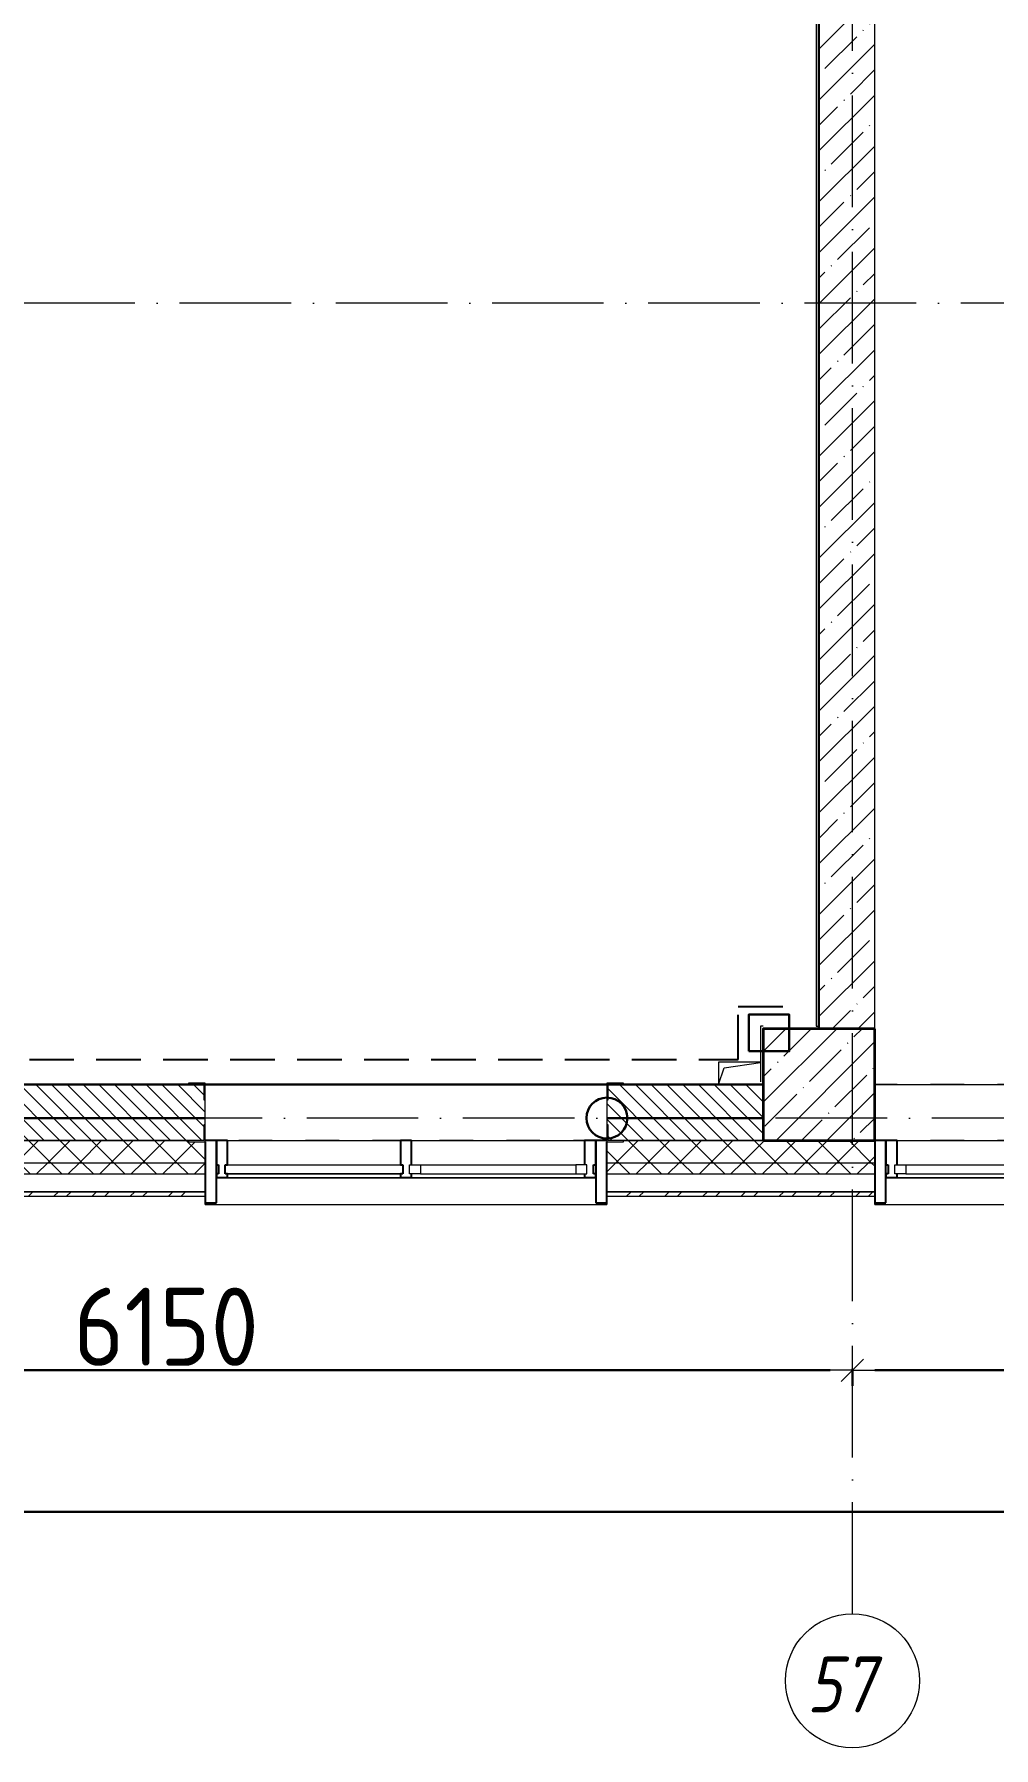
# Model space of a CAD drawing. Header units: millimetres. Extents: x -213536 to 1564669, y -45299 to 942238.
# Drawn here: x 510676 to 514975, y 422415 to 430090 of the extents above; entities that cross this region are included whole.
import ezdxf

# ---------------------------------------------------------------- set-up
doc = ezdxf.new("R2010")
doc.units = ezdxf.units.MM
for name, pattern in [('50_200_ШТРИХ_1Т_ш5_п1_п1_', [700, 500, -100, 0, -100]), ('Штрих короткий', [300, 150, -150]), ('Штриховая _2 мм - 1 мм_', [300, 200, -100])]:
    doc.linetypes.add(name, pattern=pattern)
for name, color, linetype, lineweight in [('0-1', 7, 'Continuous', 5), ('0-2', 7, 'Continuous', 9), ('2.1) ПГП окна 2.8 м', 5, 'Continuous', 30), ('3) ЖБ 4м', 3, 'Continuous', 30), ('3.1) ЖБ окна 1.2 м', 102, 'Continuous', 30), ('4) Метл уголки', 6, 'Continuous', 30), ('5) Швы', 2, 'Continuous', 30), ('Импосты витража', 7, 'Continuous', 9), ('Импосты витража-1', 7, 'Continuous', 25), ('Каркас_Импост', 7, 'Continuous', 13), ('Несущие колонны', 7, 'Continuous', 9), ('Несущие колонны-1', 7, 'Continuous', 35), ('Обобщенные модели', 7, 'Continuous', 9), ('Общие ребра', 7, 'Continuous', 9), ('Окна', 7, 'Continuous', 9), ('Оси', 7, 'Continuous', 9), ('Оси-1', 7, 'Continuous', 20), ('Оси-2', 7, '50_200_ШТРИХ_1Т_ш5_п1_п1_', 9), ('Остекление-1', 7, 'Continuous', 9), ('Перемычка-1', 7, 'Штрих короткий', 9), ('Размеры', 7, 'Continuous', 15), ('Стены', 7, 'Continuous', 9), ('Стены-1', 7, 'Continuous', 13), ('Штриховка разреза-1', 7, 'Continuous', 9)]:
    doc.layers.add(name, color=color, linetype=linetype, lineweight=lineweight)
doc.layers.add('Каркас_Импост-2', color=7, linetype='Continuous', lineweight=9, true_color=0xaaaaaa)
doc.layers.add('СТ-1_1', color=7, linetype='Штриховая _2 мм - 1 мм_', lineweight=90, true_color=0x888888)
doc.layers.get('0-2').off()
doc.styles.add('ISOCPEUR_I_1', font='isocpeui.ttf', dxfattribs={"width": 0.85, "height": 2.5})
doc.styles.add('СПДС', font='isocpeur.ttf', dxfattribs={"width": 0.9})
doc.dimstyles.new('Размера А3', dxfattribs={"dimtxt": 200, "dimasz": 100, "dimexe": 70, "dimexo": 100, "dimgap": 20, "dimtad": 1, "dimdec": 0, "dimrnd": 10, "dimzin": 0, "dimdsep": 46, "dimtxsty": 'СПДС', "dimblk": 'ARROWHEAD_6', "dimcen": 1, "dimclrd": 256, "dimclre": 256, "dimclrt": 256, "dimazin": 0, "dimtfac": 1, "dimtdec": 0, "dimtmove": 2, "dimatfit": 3, "dimfxl": 1, "dimtolj": 1, "dimtzin": 0, "dimarcsym": 0})
pattern_1 = [(45, (0, 0), (-70.71068, 70.71068), []), (135, (0, 0), (-70.71068, -70.71068), [])]

# ---------------------------------------------------------------- blocks, each defined once
blk = doc.blocks.new('Ось сетки - Круг_Ø6_00__ISO-2_5_0_9K_-16731441-АИ2_03_План отделки стен 3-го этажа _Часть 2_')
at = {"layer": 'Оси-1'}
blk.add_circle((0, 0), 3, dxfattribs=at)
blk = doc.blocks.new('ARROWHEAD_6')
at = {"color": 0, "linetype": 'Continuous'}
for p, q in [((0, 0), (-1, 0)), ((-0.5, -0.5), (0.5, 0.5))]:
    blk.add_line(p, q, dxfattribs=at)
blk = doc.blocks.new('*D4737')
at = {"layer": 'Defpoints', "color": 0, "transparency": 16777216}
for p in [(508192.1, 424211.7), (514342.1, 424211.7), (514342.1, 424105.6)]:
    blk.add_point(p, dxfattribs=at)
at = {"layer": 'Размеры', "lineweight": -2, "transparency": 16777216}
for p, q in [((508192.1, 424111.7), (508192.1, 424035.6)), ((508292.1, 424105.6), (514242.1, 424105.6)), ((514342.1, 424111.7), (514342.1, 424035.6))]:
    blk.add_line(p, q, dxfattribs=at)
at = {"layer": 'Размеры', "lineweight": -2, "transparency": 16777216, "xscale": 100, "yscale": 100, "zscale": 100, "rotation": 180}
blk.add_blockref('ARROWHEAD_6', (508192.1, 424105.6), dxfattribs=at)
at = {"layer": 'Размеры', "lineweight": -2, "transparency": 16777216, "xscale": 100, "yscale": 100, "zscale": 100}
blk.add_blockref('ARROWHEAD_6', (514342.1, 424105.6), dxfattribs=at)
at = {"layer": 'Размеры', "transparency": 16777216, "insert": (511267.1, 424300.6), "char_height": 350, "width": 2.3, "attachment_point": 5, "style": 'СПДС'}
blk.add_mtext('\\A1;6150', dxfattribs=at)
blk = doc.blocks.new('*D4738')
at = {"layer": 'Defpoints', "color": 0, "transparency": 16777216}
for p in [(514342.1, 424211.7), (516742.1, 424211.7), (516742.1, 424105.6)]:
    blk.add_point(p, dxfattribs=at)
at = {"layer": 'Размеры', "lineweight": -2, "transparency": 16777216}
for p, q in [((514342.1, 424111.7), (514342.1, 424035.6)), ((514442.1, 424105.6), (516642.1, 424105.6)), ((516742.1, 424111.7), (516742.1, 424035.6))]:
    blk.add_line(p, q, dxfattribs=at)
at = {"layer": 'Размеры', "lineweight": -2, "transparency": 16777216, "xscale": 100, "yscale": 100, "zscale": 100, "rotation": 180}
blk.add_blockref('ARROWHEAD_6', (514342.1, 424105.6), dxfattribs=at)
at = {"layer": 'Размеры', "lineweight": -2, "transparency": 16777216, "xscale": 100, "yscale": 100, "zscale": 100}
blk.add_blockref('ARROWHEAD_6', (516742.1, 424105.6), dxfattribs=at)
at = {"layer": 'Размеры', "transparency": 16777216, "insert": (515542.1, 424300.6), "char_height": 350, "width": 2.564, "attachment_point": 5, "style": 'СПДС'}
blk.add_mtext('\\A1;2400', dxfattribs=at)
blk = doc.blocks.new('*D4743')
at = {"layer": 'Defpoints', "color": 0, "transparency": 16777216}
for p in [(430692.1, 423578.1), (534192.1, 423578.1), (534192.1, 423472.1)]:
    blk.add_point(p, dxfattribs=at)
at = {"layer": 'Размеры', "lineweight": -2, "transparency": 16777216}
for p, q in [((430692.1, 423478.1), (430692.1, 423402.1)), ((430792.1, 423472.1), (534092.1, 423472.1)), ((534192.1, 423478.1), (534192.1, 423402.1))]:
    blk.add_line(p, q, dxfattribs=at)
at = {"layer": 'Размеры', "lineweight": -2, "transparency": 16777216, "xscale": 100, "yscale": 100, "zscale": 100, "rotation": 180}
blk.add_blockref('ARROWHEAD_6', (430692.1, 423472.1), dxfattribs=at)
at = {"layer": 'Размеры', "lineweight": -2, "transparency": 16777216, "xscale": 100, "yscale": 100, "zscale": 100}
blk.add_blockref('ARROWHEAD_6', (534192.1, 423472.1), dxfattribs=at)
at = {"layer": 'Размеры', "transparency": 16777216, "insert": (482442.1, 423667.1), "char_height": 350, "width": 3.544, "attachment_point": 5, "style": 'СПДС'}
blk.add_mtext('\\A1;103500', dxfattribs=at)
blk = doc.blocks.new('BSC_Колонна _Прямоугольная - 500х500-V113-АИ2_03_План отделки стен 3-го этажа _Часть 2_')
at = {"layer": 'Несущие колонны'}
h = blk.add_hatch(dxfattribs=at)
h.set_pattern_fill('FP_103', color=256, style=0, pattern_type=2)
h.set_pattern_definition([(45, (-83500, -150), (-114.04925, 114.04925), []), (45, (-83385.95, -150), (-114.04925, 114.04925), [201.613, -40.323, 3.353, -36.97])])
h.paths.add_polyline_path([(-250, -250), (250, -250), (250, 250), (-250, 250)], flags=0)
at = {"layer": 'Несущие колонны-1'}
for p, q in [((250, 250), (-250, 250)), ((-250, 250), (-250, -250)), ((250, -250), (250, 250)), ((-250, -250), (250, -250))]:
    blk.add_line(p, q, dxfattribs=at)
blk = doc.blocks.new('Проем_Дверь_Прямоугольный - 1800х2700h_оконные проемы-25805030-АИ2_03_План отделки стен 3-го этажа _Часть 2_')
at = {"layer": 'Перемычка-1'}
for p, q in [((900, 125), (-900, 125)), ((900, -125), (-900, -125))]:
    blk.add_line(p, q, dxfattribs=at)
blk = doc.blocks.new('PNS_Панель прямоугольная2 - Нр_Стекло - 40мм-26243474-АИ2_03_План отделки стен 3-го этажа _Часть 2_')
at = {"layer": 'Каркас_Импост'}
for p, q in [((-397.5, 0), (-397.5, 40)), ((-397.5, 40), (-347.5, 40)), ((-347.5, 40), (-347.5, 0)), ((397.5, 40), (347.5, 40)), ((347.5, 40), (347.5, 0)), ((397.5, 0), (397.5, 40)), ((-347.5, 0), (-397.5, 0)), ((347.5, 0), (397.5, 0))]:
    blk.add_line(p, q, dxfattribs=at)
at = {"layer": 'Каркас_Импост-2'}
for p, q in [((-347.5, 40), (347.5, 40)), ((-347.5, 0), (347.5, 0))]:
    blk.add_line(p, q, dxfattribs=at)
blk = doc.blocks.new('Прямоугольный импост - Импост структурный с накладкой - 150мм-25647633-АИ2_03_План отделки стен 3-го этажа _Часть 2_')
at = {"layer": 'Импосты витража-1'}
for p, q in [((-25, 0), (-25, 17)), ((-25, 17), (25, 17)), ((-15, 0), (-25, 0)), ((-15, -40), (-15, 0)), ((25, 17), (25, 0)), ((-25, -150), (-25, -40)), ((-25, -40), (-15, -40)), ((25, -40), (25, -150)), ((25, -150), (-25, -150))]:
    blk.add_line(p, q, dxfattribs=at)
blk = doc.blocks.new('Прямоугольный импост - Импост структурный с накладкой - 150мм-25647642-АИ2_03_План отделки стен 3-го этажа _Часть 2_')
at = {"layer": 'Импосты витража'}
for p, q in [((27275, -100), (28050, -100)), ((27275, -267), (28050, -267))]:
    blk.add_line(p, q, dxfattribs=at)
blk = doc.blocks.new('Прямоугольный импост - Импост структурный с накладкой - 150мм-V161-АИ2_03_План отделки стен 3-го этажа _Часть 2_')
at = {"layer": 'Импосты витража-1'}
for p, q in [((-25, 0), (-25, 17)), ((-25, 17), (25, 17)), ((25, 0), (15, 0)), ((15, 0), (15, -40)), ((25, 17), (25, 0)), ((-25, -150), (-25, -40)), ((15, -40), (25, -40)), ((25, -40), (25, -150)), ((25, -150), (-25, -150))]:
    blk.add_line(p, q, dxfattribs=at)
blk = doc.blocks.new('PNS_Панель прямоугольная1 - Нр_Стекло - 40мм-25259299-АИ2_03_План отделки стен 3-го этажа _Часть 2_')
at = {"layer": 'Остекление-1'}
for p, q in [((-387.5, 40), (387.5, 40)), ((-397.5, 0), (397.5, 0)), ((387.5, 0), (-387.5, 0))]:
    blk.add_line(p, q, dxfattribs=at)
blk = doc.blocks.new('Прямоугольный импост - Импост структурный с накладкой - 150мм-25647644-АИ2_03_План отделки стен 3-го этажа _Часть 2_')
at = {"layer": 'Импосты витража-1'}
for p, q in [((-25, 0), (-25, 17)), ((-25, 17), (25, 17)), ((-15, 0), (-25, 0)), ((-15, -40), (-15, 0)), ((25, 0), (15, 0)), ((15, 0), (15, -40)), ((25, 17), (25, 0)), ((-25, -150), (-25, -40)), ((-25, -40), (-15, -40)), ((15, -40), (25, -40)), ((25, -40), (25, -150)), ((25, -150), (-25, -150))]:
    blk.add_line(p, q, dxfattribs=at)
blk = doc.blocks.new('Прямоугольный импост - Откос НВФ_50х280 мм-V169-АИ2_03_План отделки стен 3-го этажа _Часть 2_')
at = {"layer": 'Импосты витража-1'}
for p, q in [((-50, 130), (0, 130)), ((-50, -150), (-50, 130)), ((0, 130), (0, -144)), ((0, -150), (-50, -150))]:
    blk.add_line(p, q, dxfattribs=at)
blk = doc.blocks.new('Прямоугольный импост - Откос НВФ_50х280 мм-25993838-АИ2_03_План отделки стен 3-го этажа _Часть 2_')
at = {"layer": 'Импосты витража-1'}
for p, q in [((0, 130), (-50, 130)), ((-50, 130), (-50, -150)), ((0, -144), (0, 130)), ((-50, -150), (0, -150))]:
    blk.add_line(p, q, dxfattribs=at)
blk = doc.blocks.new('PNS_Панель прямоугольная2 - Нр_Стекло - 40мм-26233822-АИ2_03_План отделки стен 3-го этажа _Часть 2_')
at = {"layer": 'Каркас_Импост'}
for p, q in [((-410, 0), (-410, 40)), ((-410, 40), (-360, 40)), ((-360, 40), (-360, 0)), ((410, 40), (360, 40)), ((360, 40), (360, 0)), ((410, 0), (410, 40)), ((-360, 0), (-410, 0)), ((360, 0), (410, 0))]:
    blk.add_line(p, q, dxfattribs=at)
at = {"layer": 'Каркас_Импост-2'}
for p, q in [((-360, 40), (360, 40)), ((-360, 0), (360, 0))]:
    blk.add_line(p, q, dxfattribs=at)
blk = doc.blocks.new('Прямоугольный импост - Откос НВФ_50х280 мм-V172-АИ2_03_План отделки стен 3-го этажа _Часть 2_')
at = {"layer": 'Импосты витража-1'}
for p, q in [((0, 130), (-50, 130)), ((-50, 130), (-50, -150)), ((0, -150), (0, 130)), ((-50, -150), (0, -150))]:
    blk.add_line(p, q, dxfattribs=at)
blk = doc.blocks.new('Прямоугольный импост - Импост структурный с накладкой - 150мм-25656008-АИ2_03_План отделки стен 3-го этажа _Часть 2_')
at = {"layer": 'Импосты витража'}
for p, q in [((8850, -100), (9650, -100)), ((8850, -267), (9650, -267))]:
    blk.add_line(p, q, dxfattribs=at)
blk = doc.blocks.new('Проем_Дверь_Прямоугольный - 1000х2700h_витражные проемы-V174-АИ2_03_План отделки стен 3-го этажа _Часть 2_')
at = {"layer": 'Перемычка-1'}
for p, q in [((500, 125), (-500, 125)), ((500, -125), (-500, -125))]:
    blk.add_line(p, q, dxfattribs=at)
blk = doc.blocks.new('Фахверк_СКБ_Уголок - 250_2700-27497298-АИ2_03_План отделки стен 3-го этажа _Часть 2_')
at = {"layer": 'Обобщенные модели'}
for p, q in [((200, 181), (125, 181)), ((125, 181), (125, 106)), ((131, 106), (131, 175)), ((131, 175), (200, 175)), ((200, 175), (200, 181)), ((125, 106), (131, 106)), ((131, -6), (125, -6)), ((125, -6), (125, -81)), ((131, -75), (131, -6)), ((200, -75), (131, -75)), ((200, -81), (200, -75)), ((125, -81), (200, -81))]:
    blk.add_line(p, q, dxfattribs=at)
blk = doc.blocks.new('AR_Отверстие прямоугольное _в плите_ - AR_Отверстие прямоугольное _в плите_-V222-АИ2_03_План отделки стен 3-го этажа _Часть 2_')
at = {"layer": 'Обобщенные модели'}
for p, q in [((88, 50), (-100, 50)), ((-100, 50), (-100, -50)), ((-100, -50), (-75, 25)), ((-75, 25), (88, 48.3))]:
    blk.add_line(p, q, dxfattribs=at)
blk = doc.blocks.new('Отлив_СКБ - Отлив витража_120_НВФ-31885687-АИ2_03_План отделки стен 3-го этажа _Часть 2_')
at = {"layer": 'Окна'}
for p, q in [((1750, -2), (50, -2)), ((0, -120), (0, -113)), ((0, -120), (1800, -120)), ((1800, -113), (1800, -120))]:
    blk.add_line(p, q, dxfattribs=at)
blk = doc.blocks.new('Отлив_СКБ - Отлив витража_120_НВФ-31885283-АИ2_03_План отделки стен 3-го этажа _Часть 2_')
at = {"layer": 'Окна'}
for p, q in [((950, -2), (50, -2)), ((0, -120), (0, -113)), ((0, -120), (1000, -120)), ((1000, -113), (1000, -120))]:
    blk.add_line(p, q, dxfattribs=at)
blk = doc.blocks.new('0125-Р-ОО-Ш2-АР-о_23_10_2024_rvt-1-АИ2_03_План отделки стен 3-го этажа _Часть 2_')
at = {"layer": 'Штриховка разреза-1'}
h = blk.add_hatch(dxfattribs=at)
h.set_pattern_fill('FP_2', color=256, style=0, pattern_type=2)
h.set_pattern_definition([(45, (0, 0), (-114.04925, 114.04925), []), (45, (114.05, 0), (-114.04925, 114.04925), [201.612, -40.322, 3.353, -36.97])])
h.paths.add_polyline_path([(83750, 400), (83750, 7650), (83500, 7650), (83500, 400), (83549.1, 400)], flags=0)
h = blk.add_hatch(dxfattribs=at)
h.set_pattern_fill('FP_1', color=256, style=0, pattern_type=2)
h.set_pattern_definition([(135, (0, 0), (-35.35534, -35.35534), [])])
h.paths.add_polyline_path([(82617.1, -100), (83250, -100), (83250, 150), (82556, 150), (82556, 81), (82550, 81), (82550, -31), (82556, -31), (82556, -100)], flags=0)
h.paths.add_polyline_path([(79821.1, -100), (80744, -100), (80744, -31), (80750, -31), (80750, 81), (80744, 81), (80744, 150), (79556, 150), (79556, 81), (79550, 81), (79550, -31), (79556, -31), (79556, -100), (79625, -100)], flags=0)
h = blk.add_hatch(dxfattribs=at)
h.set_pattern_fill('FP_81', color=256, style=0, pattern_type=2)
h.set_pattern_definition(pattern_1)
h.paths.add_polyline_path([(102188.9, -200), (103600, -200), (103600, -100), (94575, -100), (94575, -106), (94500, -106), (94500, -200), (98460.9, -200)], flags=0)
h.paths.add_polyline_path([(91850, -200), (92700, -200), (92700, -106), (92625, -106), (92625, -100), (84750, -100), (84750, -200), (91350, -200)], flags=0)
h.paths.add_polyline_path([(83549.1, -200), (83750, -200), (83750, -100), (82625, -100), (82625, -106), (82550, -106), (82550, -200), (82617.1, -200)], flags=0)
h.paths.add_polyline_path([(80675, -200), (80750, -200), (80750, -106), (80675, -106), (80675, -100), (79625, -100), (79625, -106), (79550, -106), (79550, -200), (79821.1, -200)], flags=0)
h.paths.add_polyline_path([(77750, -200), (77750, -100), (76625, -100), (76625, -106), (76550, -106), (76550, -200), (77250, -200)], flags=0)
h.paths.add_polyline_path([(73425, -200), (74750, -200), (74750, -100), (73425, -100), (73425, -106), (73350, -106), (73350, -200), (73356, -200)], flags=0)
h.paths.add_polyline_path([(70350, -200), (71550, -200), (71550, -106), (71475, -106), (71475, -100), (70425, -100), (70425, -106), (70350, -106)], flags=0)
h.paths.add_polyline_path([(67356, -200), (68550, -200), (68550, -100), (67425, -100), (67425, -106), (67350, -106), (67350, -200)], flags=0)
h.paths.add_polyline_path([(64909.2, -200), (65550, -200), (65550, -106), (65475, -106), (65475, -100), (64425, -100), (64425, -106), (64350, -106), (64350, -200)], flags=0)
h.paths.add_polyline_path([(62200, -200), (62550, -200), (62550, -106), (62475, -106), (62475, -100), (61425, -100), (61425, -106), (61350, -106), (61350, -200), (62113.2, -200)], flags=0)
h.paths.add_polyline_path([(59550, -200), (59550, -106), (59475, -106), (59475, -100), (58425, -100), (58425, -106), (58350, -106), (58350, -200), (59317.3, -200)], flags=0)
h.paths.add_polyline_path([(56521.3, -200), (56550, -200), (56550, -106), (56475, -106), (56475, -100), (55425, -100), (55425, -106), (55350, -106), (55350, -200), (55589.3, -200)], flags=0)
h.paths.add_polyline_path([(52350, -200), (53550, -200), (53550, -106), (53475, -106), (53475, -100), (52425, -100), (52425, -106), (52350, -106)], flags=0)
h.paths.add_polyline_path([(47475, -200), (47550, -200), (47550, -106), (47475, -106), (47475, -100), (46425, -100), (46425, -106), (46350, -106), (46350, -200), (47201.4, -200)], flags=0)
h.paths.add_polyline_path([(44405.4, -200), (44550, -200), (44550, -106), (44475, -106), (44475, -100), (43425, -100), (43425, -106), (43350, -106), (43350, -200), (43473.4, -200)], flags=0)
h.paths.add_polyline_path([(41550, -200), (41550, -106), (41475, -105.4), (41475, -100), (40150, -100), (40150, -200), (41544, -200)], flags=0)
h.paths.add_polyline_path([(38350, -200), (38350, -106), (38275, -106), (38275, -100), (37150, -100), (37150, -200), (37881.4, -200)], flags=0)
h.paths.add_polyline_path([(34153.5, -200), (35350, -200), (35350, -106), (35275, -106), (35275, -100), (34225, -100), (34225, -106), (34150, -106), (34150, -200)], flags=0)
h.paths.add_polyline_path([(32275, -200), (32350, -200), (32350, -106), (32275, -106), (32275, -100), (31150, -100), (31150, -200), (31650, -200)], flags=0)
h.paths.add_polyline_path([(28650, -200), (29350, -200), (29350, -106), (29275, -106), (29275, -100), (28150, -100), (28150, -200), (28561.5, -200)], flags=0)
h.paths.add_polyline_path([(25299.5, -200), (26350, -200), (26350, -106), (26275, -106), (26275, -100), (25225, -100), (25225, -106), (25150, -106), (25150, -200), (25225, -200)], flags=0)
h.paths.add_polyline_path([(17350, -200), (17350, -106), (17275, -106), (17275, -100), (16225, -100), (16225, -106), (16150, -106), (16150, -200), (17250, -200)], flags=0)
h.paths.add_polyline_path([(15150, -200), (15150, -106), (15075, -106), (15075, -100), (9825, -100), (9825, -106), (9750, -106), (9750, -200), (14581.6, -200)], flags=0)
h.paths.add_polyline_path([(8057.7, -200), (8750, -200), (8750, -106), (8675, -106), (8675, -100), (-100, -100), (-100, -200), (7125.7, -200)], flags=0)
h = blk.add_hatch(dxfattribs=at)
h.set_pattern_fill('FP_81', color=256, style=0, pattern_type=2)
h.set_pattern_definition(pattern_1)
h.paths.add_polyline_path([(103120.9, -250), (103700, -250), (103700, -200), (94500, -200), (94500, -250), (102188.9, -250)], flags=0)
h.paths.add_polyline_path([(92700, -250), (92700, -200), (84750, -200), (84750, -250), (91937, -250)], flags=0)
h.paths.add_polyline_path([(83549.1, -250), (83750, -250), (83750, -200), (82550, -200), (82550, -250), (82617.1, -250)], flags=0)
h.paths.add_polyline_path([(79821.1, -250), (80750, -250), (80750, -200), (79550, -200), (79550, -250)], flags=0)
h.paths.add_polyline_path([(77750, -250), (77750, -200), (76550, -200), (76550, -250), (77025.1, -250)], flags=0)
h.paths.add_polyline_path([(74229.1, -250), (74750, -250), (74750, -200), (73350, -200), (73350, -250)], flags=0)
h.paths.add_polyline_path([(70501.2, -250), (71550, -250), (71550, -200), (70350, -200), (70350, -250)], flags=0)
h.paths.add_polyline_path([(68550, -250), (68550, -200), (67350, -200), (67350, -250), (67705.2, -250)], flags=0)
h.paths.add_polyline_path([(64909.2, -250), (65550, -250), (65550, -200), (64350, -200), (64350, -250)], flags=0)
h.paths.add_polyline_path([(62550, -250), (62550, -200), (61350, -200), (61350, -250), (62113.2, -250)], flags=0)
h.paths.add_polyline_path([(59317.3, -250), (59550, -250), (59550, -200), (58350, -200), (58350, -250)], flags=0)
h.paths.add_polyline_path([(56521.3, -250), (56550, -250), (56550, -200), (55350, -200), (55350, -250), (55589.3, -250)], flags=0)
h.paths.add_polyline_path([(53550, -250), (53550, -200), (52350, -200), (52350, -250), (52793.3, -250)], flags=0)
h.paths.add_polyline_path([(46735.4, -250), (47550, -250), (47550, -200), (46350, -200), (46350, -250)], flags=0)
h.paths.add_polyline_path([(44550, -250), (44550, -200), (43350, -200), (43350, -250), (44405.4, -250)], flags=0)
h.paths.add_polyline_path([(41550, -250), (41550, -200), (40150, -200), (40150, -250), (40677.4, -250)], flags=0)
h.paths.add_polyline_path([(37881.4, -250), (38350, -250), (38350, -200), (37150, -200), (37150, -250), (37415.4, -250)], flags=0)
h.paths.add_polyline_path([(35085.5, -250), (35350, -250), (35350, -200), (34150, -200), (34150, -250), (34153.5, -250)], flags=0)
h.paths.add_polyline_path([(32350, -250), (32350, -200), (31150, -200), (31150, -250), (31357.5, -250)], flags=0)
h.paths.add_polyline_path([(28561.5, -250), (29350, -250), (29350, -200), (28150, -200), (28150, -250)], flags=0)
h.paths.add_polyline_path([(25765.5, -250), (26350, -250), (26350, -200), (25150, -200), (25150, -250), (25299.5, -250)], flags=0)
h.paths.add_polyline_path([(17350, -250), (17350, -200), (16150, -200), (16150, -250), (16445.6, -250)], flags=0)
h.paths.add_polyline_path([(14581.6, -250), (15150, -250), (15150, -200), (9750, -200), (9750, -250), (12717.6, -250)], flags=0)
h.paths.add_polyline_path([(8057.7, -250), (8750, -250), (8750, -200), (-200, -200), (-200, -250), (7125.7, -250)], flags=0)
h = blk.add_hatch(dxfattribs=at)
h.set_pattern_fill('FP_80', color=256, style=0, pattern_type=2)
h.set_pattern_definition([(45, (0, 0), (-85.53659, 85.53659), []), (45, (57.02, 0), (-85.53659, 85.53659), [])])
h.paths.add_polyline_path([(103830, -350), (103830, -330), (94500, -330), (94500, -350), (103120.9, -350)], flags=0)
h.paths.add_polyline_path([(92700, -350), (92700, -330), (84750, -330), (84750, -350), (91937, -350)], flags=0)
h.paths.add_polyline_path([(83549.1, -350), (83750, -350), (83750, -330), (82550, -330), (82550, -350), (82617.1, -350)], flags=0)
h.paths.add_polyline_path([(80750, -350), (80750, -330), (79551, -330), (79551, -350), (79821.1, -350)], flags=0)
h.paths.add_polyline_path([(77025.1, -350), (77750, -350), (77750, -330), (76550, -330), (76550, -350)], flags=0)
h.paths.add_polyline_path([(74235, -350), (74750, -350), (74750, -330), (74235, -330)], flags=0)
at = {"layer": 'Общие ребра'}
for p, q in [((79550, -200), (80750, -200)), ((82550, -200), (83750, -200)), ((79550, -250), (80750, -250)), ((82550, -250), (83750, -250))]:
    blk.add_line(p, q, dxfattribs=at)
at = {"layer": 'Стены'}
for p, q in [((80750, 150), (82550, 150)), ((83750, 150), (84750, 150))]:
    blk.add_line(p, q, dxfattribs=at)
at = {"layer": 'Стены-1'}
for p, q in [((83500, 7650), (83500, 400)), ((83750, 400), (83750, 7650)), ((80675, 150), (79625, 150)), ((80750, -31), (80750, 81)), ((82550, 81), (82550, -31)), ((83250, 150), (82625, 150)), ((80675, -100), (79625, -100)), ((79625, -100), (80675, -100)), ((80750, -330), (80750, -106)), ((82550, -106), (82550, -330)), ((83250, -100), (82625, -100)), ((82625, -100), (83250, -100)), ((83750, -330), (83750, -100)), ((79550, -330), (80750, -330)), ((80750, -330), (79551, -330)), ((79551, -350), (80750, -350)), ((80750, -350), (80750, -330)), ((82550, -330), (83750, -330)), ((83750, -330), (82550, -330)), ((82550, -330), (82550, -350)), ((82550, -350), (83750, -350)), ((83750, -350), (83750, -330))]:
    blk.add_line(p, q, dxfattribs=at)
at = {"layer": '0-2'}
for name, p in [('BSC_Колонна _Прямоугольная - 500х500-V113-АИ2_03_План отделки стен 3-го этажа _Часть 2_', (83500, 150)), ('AR_Отверстие прямоугольное _в плите_ - AR_Отверстие прямоугольное _в плите_-V222-АИ2_03_План отделки стен 3-го этажа _Часть 2_', (83150, 200)), ('Фахверк_СКБ_Уголок - 250_2700-27497298-АИ2_03_План отделки стен 3-го этажа _Часть 2_', (82425, -25)), ('Проем_Дверь_Прямоугольный - 1800х2700h_оконные проемы-25805030-АИ2_03_План отделки стен 3-го этажа _Часть 2_', (81650, 25)), ('Проем_Дверь_Прямоугольный - 1000х2700h_витражные проемы-V174-АИ2_03_План отделки стен 3-го этажа _Часть 2_', (84250, 25)), ('Прямоугольный импост - Импост структурный с накладкой - 150мм-25647642-АИ2_03_План отделки стен 3-го этажа _Часть 2_', (53575, 0)), ('Прямоугольный импост - Импост структурный с накладкой - 150мм-25647642-АИ2_03_План отделки стен 3-го этажа _Часть 2_', (54400, 0)), ('Прямоугольный импост - Импост структурный с накладкой - 150мм-25656008-АИ2_03_План отделки стен 3-го этажа _Часть 2_', (75000, 0)), ('PNS_Панель прямоугольная1 - Нр_Стекло - 40мм-25259299-АИ2_03_План отделки стен 3-го этажа _Часть 2_', (81237.5, -250)), ('PNS_Панель прямоугольная2 - Нр_Стекло - 40мм-26243474-АИ2_03_План отделки стен 3-го этажа _Часть 2_', (82062.5, -250)), ('PNS_Панель прямоугольная2 - Нр_Стекло - 40мм-26233822-АИ2_03_План отделки стен 3-го этажа _Часть 2_', (84250, -250)), ('Отлив_СКБ - Отлив витража_120_НВФ-31885687-АИ2_03_План отделки стен 3-го этажа _Часть 2_', (80750, -267)), ('Отлив_СКБ - Отлив витража_120_НВФ-31885283-АИ2_03_План отделки стен 3-го этажа _Часть 2_', (83750, -267))]:
    blk.add_blockref(name, p, dxfattribs=at)
at = {"layer": '0-2', "rotation": 180}
for name, p in [('Фахверк_СКБ_Уголок - 250_2700-27497298-АИ2_03_План отделки стен 3-го этажа _Часть 2_', (80875, 75)), ('Прямоугольный импост - Откос НВФ_50х280 мм-25993838-АИ2_03_План отделки стен 3-го этажа _Часть 2_', (80750, -250)), ('Прямоугольный импост - Откос НВФ_50х280 мм-V172-АИ2_03_План отделки стен 3-го этажа _Часть 2_', (83750, -250))]:
    blk.add_blockref(name, p, dxfattribs=at)
at = {"layer": '0-2', "extrusion": (0, 0, -1), "rotation": 180}
for name, p in [('Прямоугольный импост - Импост структурный с накладкой - 150мм-25647644-АИ2_03_План отделки стен 3-го этажа _Часть 2_', (-80825, -250)), ('Прямоугольный импост - Импост структурный с накладкой - 150мм-25647633-АИ2_03_План отделки стен 3-го этажа _Часть 2_', (-81650, -250)), ('Прямоугольный импост - Импост структурный с накладкой - 150мм-V161-АИ2_03_План отделки стен 3-го этажа _Часть 2_', (-82475, -250)), ('Прямоугольный импост - Откос НВФ_50х280 мм-V169-АИ2_03_План отделки стен 3-го этажа _Часть 2_', (-82550, -250)), ('Прямоугольный импост - Импост структурный с накладкой - 150мм-25647633-АИ2_03_План отделки стен 3-го этажа _Часть 2_', (-83825, -250))]:
    blk.add_blockref(name, p, dxfattribs=at)
blk = doc.blocks.new('3этНиз')
at = {"layer": 'Общие ребра'}
blk.add_line((514180.1, 425647.4), (514192.1, 425647.4), dxfattribs=at)
at = {"layer": 'СТ-1_1', "lineweight": 25}
for p, q in [((513830.1, 425497.4), (513830.1, 425735.4)), ((513830.1, 425735.4), (514080.1, 425735.4)), ((508554.1, 425497.4), (513830.1, 425497.4))]:
    blk.add_line(p, q, dxfattribs=at)
at = {"layer": 'Стены-1'}
for p, q in [((514180.1, 432173.4), (514180.1, 425647.4)), ((514192.1, 425647.4), (514192.1, 432185.4)), ((513930.1, 425647.4), (513930.1, 425397.4)), ((513942.1, 425647.4), (513930.1, 425647.4))]:
    blk.add_line(p, q, dxfattribs=at)
at = {"layer": '0-1'}
blk.add_blockref('0125-Р-ОО-Ш2-АР-о_23_10_2024_rvt-1-АИ2_03_План отделки стен 3-го этажа _Часть 2_', (430692.1, 425235.4), dxfattribs=at)
blk = doc.blocks.new('Ось 3 этаж')
at = {"layer": 'Оси-2'}
for p, q in [((514342.1, 423014.8), (514342.1, 477896.8)), ((535630.4, 428885.4), (428373.3, 428885.4)), ((536900.4, 425235.4), (428373.3, 425235.4))]:
    blk.add_line(p, q, dxfattribs=at)
at = {"layer": 'Оси-1', "xscale": 99.99999999999993, "yscale": 99.99999999999993, "zscale": 99.99999999999993}
blk.add_blockref('Ось сетки - Круг_Ø6_00__ISO-2_5_0_9K_-16731441-АИ2_03_План отделки стен 3-го этажа _Часть 2_', (514342.1, 422714.8), dxfattribs=at)
at = {"layer": 'Оси', "insert": (514137.2, 422823.5), "char_height": 250, "width": 404.05, "attachment_point": 1, "style": 'ISOCPEUR_I_1'}
blk.add_mtext('57', dxfattribs=at)
at = {"layer": 'Размеры'}
for base, p1, p2, picture, middle in [((514342.1, 424105.6), (508192.1, 424211.7), (514342.1, 424211.7), '*D4737', (511267.1, 424300.6)), ((516742.1, 424105.6), (514342.1, 424211.7), (516742.1, 424211.7), '*D4738', (515542.1, 424300.6)), ((534192.1, 423472.1), (430692.1, 423578.1), (534192.1, 423578.1), '*D4743', (482442.1, 423667.1))]:
    dim = blk.add_linear_dim(base=base, p1=p1, p2=p2, dimstyle='Размера А3', override={"dimtxt": 350}, dxfattribs=at)
    dim.commit()
    dim.dimension.update_dxf_attribs({"geometry": picture, "text_midpoint": middle})

msp = doc.modelspace()

# ---------------------------------------------------------------- linework, layer by layer
at = {"layer": '2.1) ПГП окна 2.8 м'}
for points in [[(510242.1, 425235.4), (511442.1, 425235.4)], [(513242.1, 425235.4), (513942.1, 425235.4)]]:
    msp.add_lwpolyline(points, dxfattribs=at)
at = {"layer": '3) ЖБ 4м'}
msp.add_lwpolyline([(513942.1, 425385.4), (513942.1, 425635.4), (514192.1, 425635.4), (514192.1, 432185.4)], dxfattribs=at)
at = {"layer": '3.1) ЖБ окна 1.2 м'}
for points in [[(508442.1, 425385.4), (510248.1, 425385.4), (511442.1, 425385.4)], [(511442.1, 425385.4), (513942.1, 425385.4)]]:
    msp.add_lwpolyline(points, dxfattribs=at)
at = {"layer": '4) Метл уголки'}
msp.add_lwpolyline([(513877.5, 425534.3), (514058.8, 425534.3), (514058.8, 425699), (513877.5, 425699)], close=True, dxfattribs=at)
at = {"layer": '5) Швы'}
msp.add_circle((513242.1, 425235.4), 91.6, dxfattribs=at)

# ---------------------------------------------------------------- block references
at = {"color": 5, "lineweight": 30}
msp.add_blockref('Ось 3 этаж', (0, 0), dxfattribs=at)
at = {"layer": '3) ЖБ 4м'}
msp.add_blockref('3этНиз', (0, 0), dxfattribs=at)

doc.saveas('drawing.dxf')
